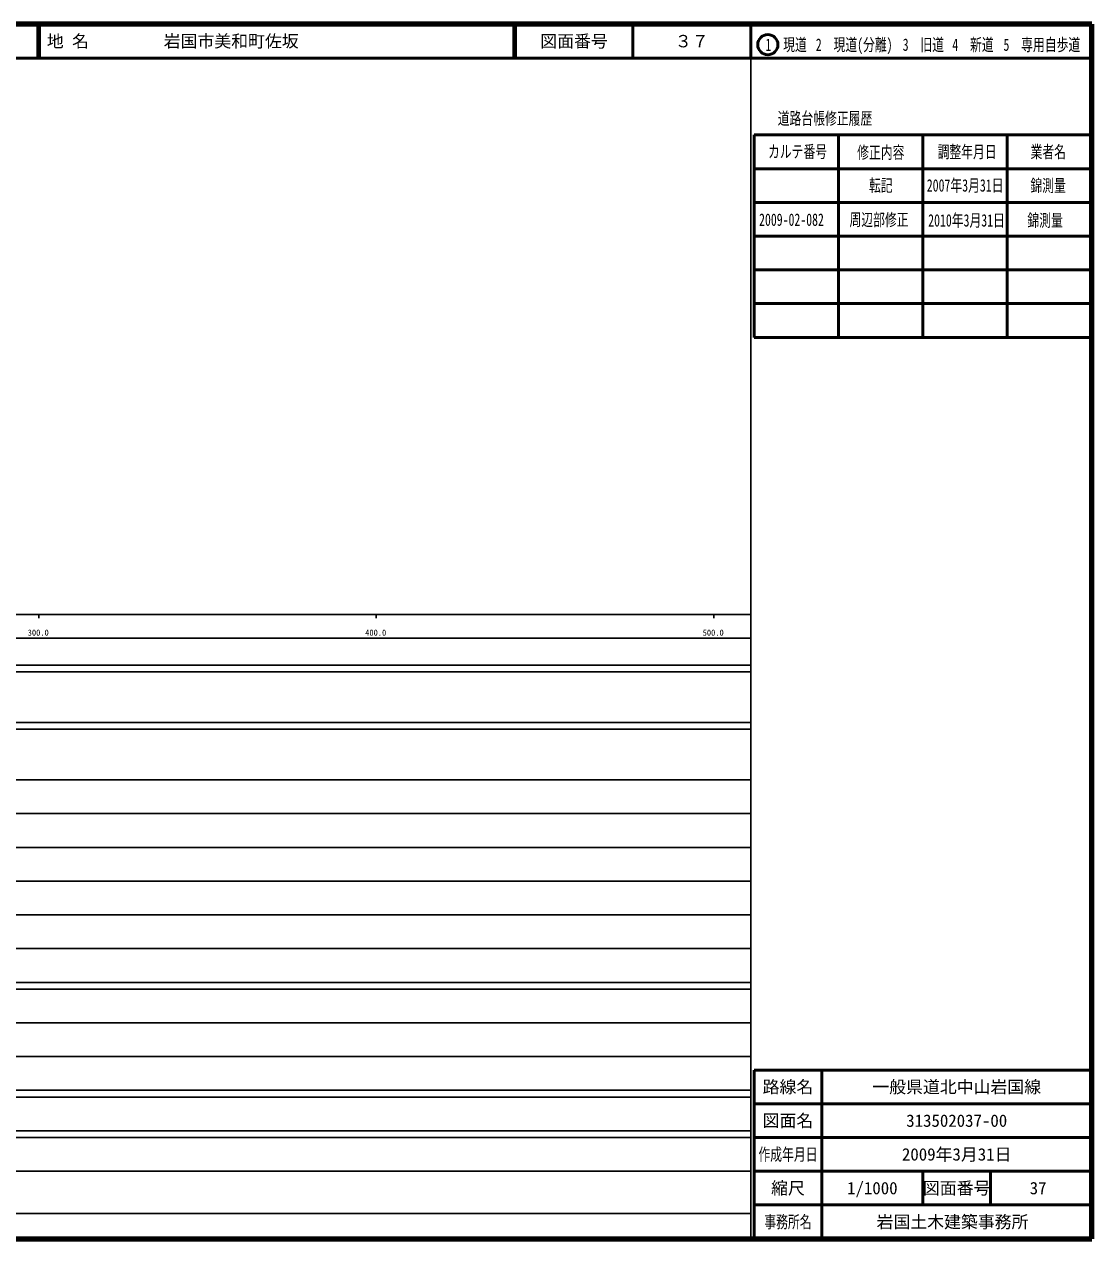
# Model space of a CAD drawing. Units: millimetres on the paper, enlarged 1000 times. Extents: x 40000 to 680000, y 20000 to 380000.
# Drawn here: x 363711 to 680000, y 20000 to 380000 of the extents above; entities that cross this region are included whole.
import ezdxf
from ezdxf.enums import TextEntityAlignment as Align

# ---------------------------------------------------------------- set-up
doc = ezdxf.new("R2010")
doc.units = ezdxf.units.MM
doc.header["$LTSCALE"] = 1000
for name, color, linetype, lineweight in [('M-TTL', 2, 'Continuous', 140), ('M-TTL-BAND', 7, 'Continuous', 25), ('M-TTL-FRAM', 2, 'Continuous', 50), ('M-TTL-LINE', 7, 'Continuous', 50)]:
    doc.layers.add(name, color=color, linetype=linetype, lineweight=lineweight)
doc.layers.add('M-TTL-TXT', color=7, linetype='Continuous')
doc.styles.add('ＭＳ ゴシック', font='')
doc.styles.get('ＭＳ ゴシック').set_extended_font_data('MS Gothic')

msp = doc.modelspace()

# ---------------------------------------------------------------- linework, layer by layer
at = {"layer": 'M-TTL'}
for p, q in [((680000, 380000), (40000, 380000)), ((680000, 20000), (680000, 380000)), ((40000, 20000), (680000, 20000))]:
    msp.add_line(p, q, dxfattribs=at)
at = {"layer": 'M-TTL-BAND'}
for p, q in [((579000, 20000), (579000, 370000)), ((40000, 205000), (579000, 205000)), ((368000, 205000), (368000, 204000)), ((468000, 205000), (468000, 204000)), ((568000, 205000), (568000, 204000)), ((68000, 198000), (579000, 198000)), ((40000, 190000), (579000, 190000)), ((40000, 188000), (579000, 188000)), ((40000, 173000), (579000, 173000)), ((40000, 171000), (579000, 171000)), ((40000, 156000), (579000, 156000)), ((46000, 146000), (579000, 146000)), ((52000, 136000), (579000, 136000)), ((46000, 126000), (579000, 126000)), ((52000, 116000), (579000, 116000)), ((46000, 106000), (579000, 106000)), ((40000, 96000), (579000, 96000)), ((40000, 94000), (579000, 94000)), ((49000, 84000), (579000, 84000)), ((40000, 74000), (579000, 74000)), ((40000, 64000), (579000, 64000)), ((40000, 62000), (579000, 62000)), ((40000, 52000), (579000, 52000)), ((40000, 50000), (579000, 50000)), ((40000, 40000), (579000, 40000)), ((68000, 27500), (579000, 27500))]:
    msp.add_line(p, q, dxfattribs=at)
at = {"layer": 'M-TTL-FRAM'}
for p, q in [((580000, 347197), (580000, 287197)), ((580000, 347197), (680000, 347197)), ((580000, 287197), (680000, 287197)), ((680000, 70000), (580000, 70000)), ((580000, 70000), (580000, 20000))]:
    msp.add_line(p, q, dxfattribs=at)
at = {"layer": 'M-TTL-LINE'}
for p, q in [((367750, 380000), (367750, 370000)), ((368250, 380000), (368250, 370000)), ((508747, 380000), (508747, 370000)), ((509247, 380000), (509247, 370000)), ((543997, 380000), (543997, 370000)), ((579000, 380000), (579000, 370000)), ((40000, 370000), (680000, 370000)), ((605000, 347197), (605000, 287197)), ((630000, 347197), (630000, 287197)), ((655000, 347197), (655000, 287197)), ((580000, 337197), (680000, 337197)), ((580000, 327197), (680000, 327197)), ((580000, 317197), (680000, 317197)), ((580000, 307197), (680000, 307197)), ((580000, 297197), (680000, 297197)), ((600000, 70000), (600000, 20000)), ((680000, 60000), (580000, 60000)), ((680000, 50000), (580000, 50000)), ((680000, 40000), (580000, 40000)), ((630000, 40000), (630000, 30000)), ((650000, 40000), (650000, 30000)), ((680000, 30000), (580000, 30000))]:
    msp.add_line(p, q, dxfattribs=at)
msp.add_circle((584031, 373958), 3000, dxfattribs=at)

# ---------------------------------------------------------------- texts
at = {"layer": 'M-TTL-BAND', "style": 'ＭＳ ゴシック'}
for s, p in [('300.0', (367844, 198195)), ('400.0', (467844, 198195)), ('500.0', (567844, 198195))]:
    msp.add_text(s, height=1833, dxfattribs=at).set_placement(p, align=Align.BOTTOM_CENTER)
at = {"layer": 'M-TTL-TXT', "style": 'ＭＳ ゴシック'}
for s, p in [('地 名', (370380, 375000)), ('岩国市美和町佐坂', (405024, 375000))]:
    msp.add_text(s, height=3666, dxfattribs=at).set_placement(p, align=Align.MIDDLE_LEFT)
for s, p in [('図面番号', (526622, 375000)), ('３７', (561497, 375000)), ('路線名', (590000, 65000)), ('路線名', (590000, 65000)), ('一般県道北中山岩国線', (640000, 65000)), ('図面名', (590000, 55000)), ('図面名', (590000, 55000)), ('313502037-00', (640000, 55000)), ('2009年3月31日', (640000, 45000)), ('縮尺', (590000, 35000)), ('縮尺', (590000, 35000)), ('1/1000', (615000, 35000)), ('図面番号', (640000, 35000)), ('図面番号', (640000, 35000)), ('37', (664125, 35000)), ('岩国土木建築事務所 ', (640000, 25000))]:
    msp.add_text(s, height=3666, dxfattribs=at).set_placement(p, align=Align.MIDDLE_CENTER)
at = {"layer": 'M-TTL-TXT', "style": 'ＭＳ ゴシック', "width": 0.7}
for s, p in [('1\u3000現道', (589448, 373958)), ('2\u3000現道(分離)', (609619, 373958)), ('3\u3000旧道', (630121, 373958)), ('4\u3000新道', (644824, 373958)), ('5\u3000専用自歩道', (665228, 373958)), ('道路台帳修正履歴', (600968, 352113)), ('カルテ番号', (592839, 342277)), ('修正内容', (617509, 342023)), ('調整年月日', (643089, 342197)), ('業者名', (667134, 342197)), ('転記', (617500, 332245)), ('2007年3月31日', (642500, 332245)), ('錦測量', (667077, 332189)), ('周辺部修正', (616976, 322085)), ('2010年3月31日', (642913, 321881)), ('錦測量', (666196, 321881)), ('2009-02-082', (591038, 322085)), ('作成年月日', (590000, 45000)), ('作成年月日', (590000, 45000)), ('事務所名', (590000, 25000)), ('事務所名', (590000, 25000))]:
    msp.add_text(s, height=3666, dxfattribs=at).set_placement(p, align=Align.MIDDLE_CENTER)

doc.saveas('drawing.dxf')
